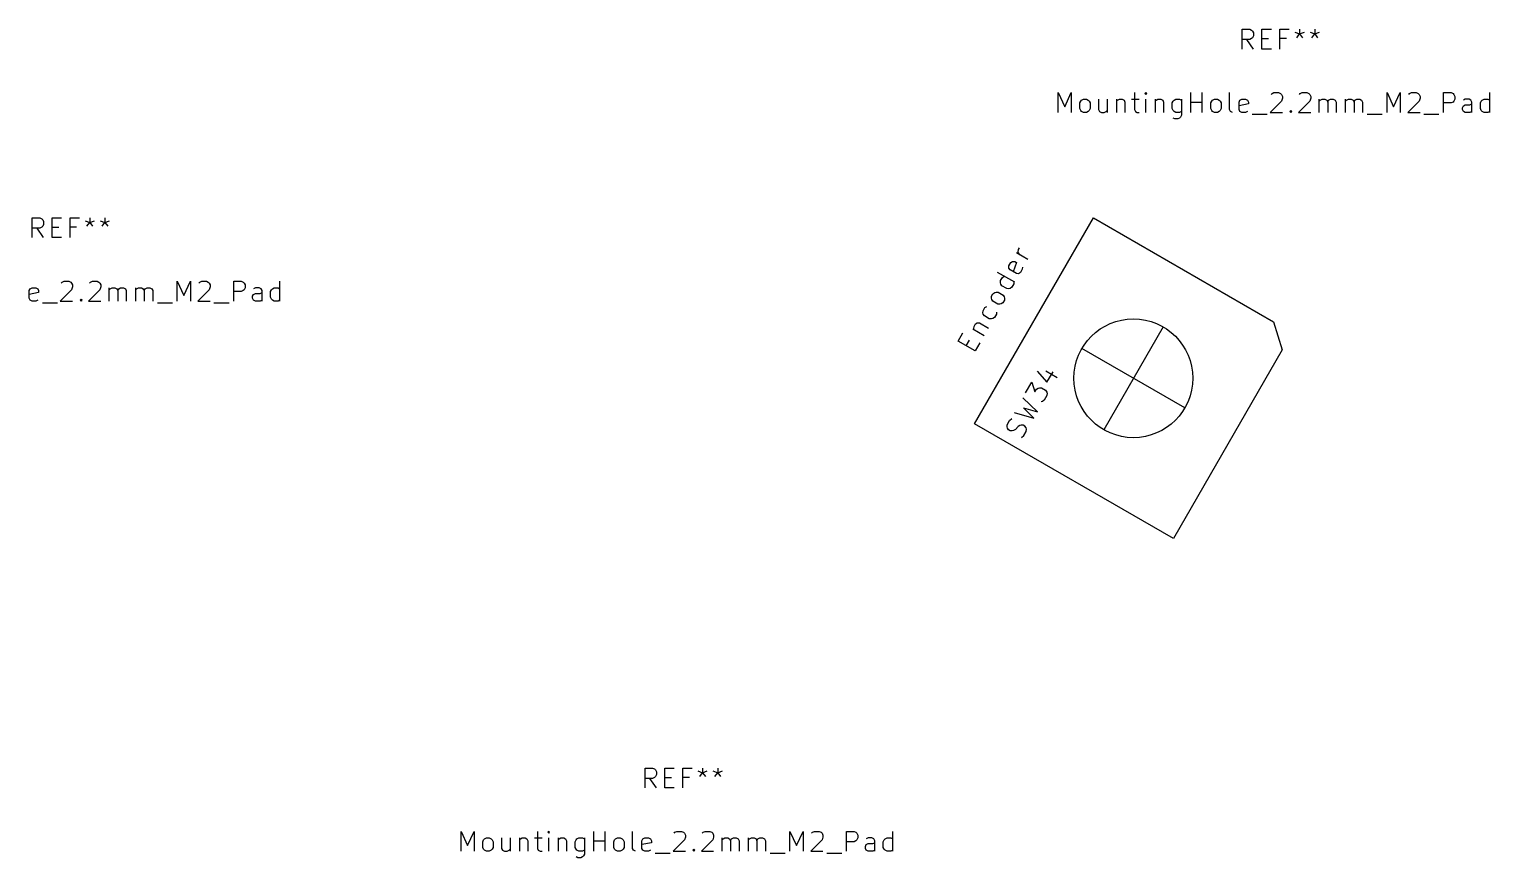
# Model space of a CAD drawing. Extents: x 45 to 343, y -144 to -45.
# Drawn here: x 269.7 to 343.5, y -144.5 to -102.6 of the extents above; entities that cross this region are included whole.
import ezdxf

# ---------------------------------------------------------------- set-up
doc = ezdxf.new("R2010")
doc.units = 0
doc.layers.add('BLACK', color=7, linetype='CONTINUOUS')

msp = doc.modelspace()

# ---------------------------------------------------------------- linework, layer by layer
at = {"layer": 'BLACK', "linetype": 'CONTINUOUS'}
for p, q in [((330.976, -103.64), (330.976, -102.64)), ((330.976, -102.64), (331.357, -102.64)), ((331.357, -103.164), (330.976, -103.164)), ((331.548, -103.64), (331.215, -103.164)), ((331.357, -102.64), (331.453, -102.688)), ((331.453, -103.116), (331.357, -103.164)), ((331.453, -102.688), (331.5, -102.735)), ((331.5, -103.068), (331.453, -103.116)), ((331.5, -102.735), (331.548, -102.83)), ((331.548, -102.973), (331.5, -103.068)), ((331.548, -102.83), (331.548, -102.973)), ((331.976, -103.64), (331.976, -102.64)), ((331.976, -102.64), (332.453, -102.64)), ((331.976, -103.116), (332.31, -103.116)), ((332.881, -103.64), (332.881, -102.64)), ((332.881, -102.64), (333.357, -102.64)), ((333.215, -103.116), (332.881, -103.116)), ((333.643, -102.783), (333.881, -102.878)), ((333.738, -103.068), (333.881, -102.878)), ((333.881, -102.64), (333.881, -102.878)), ((333.881, -102.878), (334.119, -102.783)), ((333.881, -102.878), (334.024, -103.068)), ((334.405, -102.783), (334.643, -102.878)), ((334.5, -103.068), (334.643, -102.878)), ((334.643, -102.64), (334.643, -102.878)), ((334.643, -102.878), (334.881, -102.783)), ((334.643, -102.878), (334.786, -103.068)), ((332.453, -103.64), (331.976, -103.64)), ((321.676, -106.84), (321.676, -105.84)), ((321.676, -105.84), (322.01, -106.554)), ((322.01, -106.554), (322.343, -105.84)), ((322.343, -105.84), (322.343, -106.84)), ((322.819, -106.268), (322.867, -106.221)), ((322.867, -106.221), (322.962, -106.173)), ((322.962, -106.173), (323.105, -106.173)), ((323.105, -106.173), (323.2, -106.221)), ((323.2, -106.221), (323.248, -106.268)), ((323.724, -106.173), (323.724, -106.697)), ((324.153, -106.173), (324.153, -106.84)), ((324.629, -106.173), (324.629, -106.84)), ((324.629, -106.268), (324.676, -106.221)), ((324.676, -106.221), (324.772, -106.173)), ((324.772, -106.173), (324.915, -106.173)), ((324.915, -106.173), (325.01, -106.221)), ((325.01, -106.221), (325.057, -106.316)), ((325.391, -106.173), (325.772, -106.173)), ((325.534, -105.84), (325.534, -106.697)), ((326.105, -105.84), (326.057, -105.887)), ((326.057, -105.887), (326.105, -105.935)), ((326.153, -105.887), (326.105, -105.84)), ((326.105, -105.84), (326.105, -105.935)), ((326.105, -105.935), (326.153, -105.887)), ((326.105, -106.84), (326.105, -106.173)), ((326.581, -106.173), (326.581, -106.84)), ((326.581, -106.268), (326.629, -106.221)), ((326.629, -106.221), (326.724, -106.173)), ((326.724, -106.173), (326.867, -106.173)), ((326.867, -106.173), (326.962, -106.221)), ((326.962, -106.221), (327.01, -106.316)), ((327.486, -106.268), (327.534, -106.221)), ((327.534, -106.221), (327.629, -106.173)), ((327.629, -106.173), (327.819, -106.173)), ((327.819, -106.173), (327.915, -106.221)), ((327.915, -106.173), (327.915, -106.983)), ((328.391, -106.84), (328.391, -105.84)), ((328.962, -106.84), (328.962, -105.84)), ((329.438, -106.268), (329.486, -106.221)), ((329.486, -106.221), (329.581, -106.173)), ((329.581, -106.173), (329.724, -106.173)), ((329.724, -106.173), (329.819, -106.221)), ((329.819, -106.221), (329.867, -106.268)), ((330.343, -106.697), (330.343, -105.84)), ((330.819, -106.316), (330.867, -106.221)), ((330.867, -106.221), (330.962, -106.173)), ((330.962, -106.173), (331.153, -106.173)), ((331.153, -106.173), (331.248, -106.221)), ((331.248, -106.221), (331.296, -106.316)), ((332.438, -105.935), (332.486, -105.887)), ((332.486, -105.887), (332.581, -105.84)), ((332.581, -105.84), (332.819, -105.84)), ((332.819, -105.84), (332.915, -105.887)), ((332.915, -105.887), (332.962, -105.935)), ((332.962, -105.935), (333.01, -106.03)), ((333.01, -106.126), (332.962, -106.268)), ((333.01, -106.03), (333.01, -106.126)), ((333.867, -105.935), (333.915, -105.887)), ((333.915, -105.887), (334.01, -105.84)), ((334.01, -105.84), (334.248, -105.84)), ((334.248, -105.84), (334.343, -105.887)), ((334.343, -105.887), (334.391, -105.935)), ((334.391, -105.935), (334.438, -106.03)), ((334.438, -106.126), (334.391, -106.268)), ((334.438, -106.03), (334.438, -106.126)), ((334.867, -106.84), (334.867, -106.173)), ((334.867, -106.268), (334.915, -106.221)), ((334.915, -106.221), (335.01, -106.173)), ((335.01, -106.173), (335.153, -106.173)), ((335.153, -106.173), (335.248, -106.221)), ((335.248, -106.221), (335.296, -106.316)), ((335.296, -106.316), (335.343, -106.221)), ((335.343, -106.221), (335.438, -106.173)), ((335.438, -106.173), (335.581, -106.173)), ((335.581, -106.173), (335.676, -106.221)), ((335.676, -106.221), (335.724, -106.316)), ((336.2, -106.84), (336.2, -106.173)), ((336.2, -106.268), (336.248, -106.221)), ((336.248, -106.221), (336.343, -106.173)), ((336.343, -106.173), (336.486, -106.173)), ((336.486, -106.173), (336.581, -106.221)), ((336.581, -106.221), (336.629, -106.316)), ((336.629, -106.316), (336.676, -106.221)), ((336.676, -106.221), (336.772, -106.173)), ((336.772, -106.173), (336.915, -106.173)), ((336.915, -106.173), (337.01, -106.221)), ((337.01, -106.221), (337.057, -106.316)), ((338.296, -106.84), (338.296, -105.84)), ((338.296, -105.84), (338.629, -106.554)), ((338.629, -106.554), (338.962, -105.84)), ((338.962, -105.84), (338.962, -106.84)), ((339.391, -105.935), (339.438, -105.887)), ((339.438, -105.887), (339.534, -105.84)), ((339.534, -105.84), (339.772, -105.84)), ((339.772, -105.84), (339.867, -105.887)), ((339.867, -105.887), (339.915, -105.935)), ((339.915, -105.935), (339.962, -106.03)), ((339.962, -106.126), (339.915, -106.268)), ((339.962, -106.03), (339.962, -106.126)), ((341.153, -106.84), (341.153, -105.84)), ((341.153, -105.84), (341.534, -105.84)), ((341.534, -105.84), (341.629, -105.887)), ((341.629, -105.887), (341.676, -105.935)), ((341.676, -105.935), (341.724, -106.03)), ((341.724, -106.173), (341.676, -106.268)), ((341.724, -106.03), (341.724, -106.173)), ((342.248, -106.173), (342.153, -106.221)), ((342.438, -106.173), (342.248, -106.173)), ((342.534, -106.221), (342.438, -106.173)), ((342.581, -106.316), (342.534, -106.221)), ((343.057, -106.268), (343.105, -106.221)), ((343.105, -106.221), (343.2, -106.173)), ((343.2, -106.173), (343.391, -106.173)), ((343.391, -106.173), (343.486, -106.221)), ((343.486, -106.84), (343.486, -105.84)), ((322.772, -106.364), (322.819, -106.268)), ((322.772, -106.649), (322.772, -106.364)), ((322.819, -106.745), (322.772, -106.649)), ((322.867, -106.792), (322.819, -106.745)), ((322.962, -106.84), (322.867, -106.792)), ((323.105, -106.84), (322.962, -106.84)), ((323.2, -106.792), (323.105, -106.84)), ((323.248, -106.745), (323.2, -106.792)), ((323.248, -106.268), (323.296, -106.364)), ((323.296, -106.649), (323.248, -106.745)), ((323.296, -106.364), (323.296, -106.649)), ((323.724, -106.697), (323.772, -106.792)), ((323.772, -106.792), (323.867, -106.84)), ((323.867, -106.84), (324.01, -106.84)), ((324.01, -106.84), (324.105, -106.792)), ((324.105, -106.792), (324.153, -106.745)), ((325.057, -106.316), (325.057, -106.84)), ((325.534, -106.697), (325.581, -106.792)), ((325.581, -106.792), (325.676, -106.84)), ((325.676, -106.84), (325.772, -106.84)), ((327.01, -106.316), (327.01, -106.84)), ((327.438, -106.364), (327.486, -106.268)), ((327.438, -106.649), (327.438, -106.364)), ((327.486, -106.745), (327.438, -106.649)), ((327.534, -106.792), (327.486, -106.745)), ((327.629, -106.84), (327.534, -106.792)), ((327.819, -106.84), (327.629, -106.84)), ((327.915, -106.792), (327.819, -106.84)), ((327.915, -106.983), (327.867, -107.078)), ((328.391, -106.316), (328.962, -106.316)), ((329.391, -106.364), (329.438, -106.268)), ((329.391, -106.649), (329.391, -106.364)), ((329.438, -106.745), (329.391, -106.649)), ((329.486, -106.792), (329.438, -106.745)), ((329.581, -106.84), (329.486, -106.792)), ((329.724, -106.84), (329.581, -106.84)), ((329.819, -106.792), (329.724, -106.84)), ((329.867, -106.745), (329.819, -106.792)), ((329.867, -106.268), (329.915, -106.364)), ((329.915, -106.649), (329.867, -106.745)), ((329.915, -106.364), (329.915, -106.649)), ((330.391, -106.792), (330.343, -106.697)), ((330.486, -106.84), (330.391, -106.792)), ((330.819, -106.697), (330.819, -106.316)), ((331.296, -106.411), (330.819, -106.507)), ((330.867, -106.792), (330.819, -106.697)), ((330.962, -106.84), (330.867, -106.792)), ((331.153, -106.84), (330.962, -106.84)), ((331.248, -106.792), (331.153, -106.84)), ((331.296, -106.316), (331.296, -106.411)), ((331.486, -106.935), (332.248, -106.935)), ((332.962, -106.268), (332.391, -106.84)), ((332.391, -106.84), (333.01, -106.84)), ((333.391, -106.792), (333.438, -106.745)), ((333.438, -106.84), (333.391, -106.792)), ((333.438, -106.745), (333.486, -106.792)), ((333.438, -106.745), (333.438, -106.84)), ((333.486, -106.792), (333.438, -106.84)), ((334.391, -106.268), (333.819, -106.84)), ((333.819, -106.84), (334.438, -106.84)), ((335.296, -106.316), (335.296, -106.84)), ((335.724, -106.316), (335.724, -106.84)), ((336.629, -106.316), (336.629, -106.84)), ((337.057, -106.316), (337.057, -106.84)), ((337.296, -106.935), (338.057, -106.935)), ((339.915, -106.268), (339.343, -106.84)), ((339.343, -106.84), (339.962, -106.84)), ((340.153, -106.935), (340.915, -106.935)), ((341.534, -106.364), (341.153, -106.364)), ((341.629, -106.316), (341.534, -106.364)), ((341.676, -106.268), (341.629, -106.316)), ((342.105, -106.602), (342.153, -106.507)), ((342.105, -106.697), (342.105, -106.602)), ((342.153, -106.792), (342.105, -106.697)), ((342.153, -106.507), (342.248, -106.459)), ((342.248, -106.84), (342.153, -106.792)), ((342.248, -106.459), (342.486, -106.459)), ((342.486, -106.84), (342.248, -106.84)), ((342.486, -106.459), (342.581, -106.411)), ((342.581, -106.792), (342.486, -106.84)), ((342.581, -106.84), (342.581, -106.316)), ((343.01, -106.364), (343.057, -106.268)), ((343.01, -106.649), (343.01, -106.364)), ((343.057, -106.745), (343.01, -106.649)), ((343.105, -106.792), (343.057, -106.745)), ((343.2, -106.84), (343.105, -106.792)), ((343.391, -106.84), (343.2, -106.84)), ((343.486, -106.792), (343.391, -106.84)), ((327.581, -107.173), (327.486, -107.126)), ((327.724, -107.173), (327.581, -107.173)), ((327.819, -107.126), (327.724, -107.173)), ((327.867, -107.078), (327.819, -107.126)), ((269.858, -113.165), (269.858, -112.165)), ((269.858, -112.165), (270.239, -112.165)), ((270.239, -112.689), (269.858, -112.689)), ((270.429, -113.165), (270.096, -112.689)), ((270.239, -112.165), (270.334, -112.212)), ((270.334, -112.641), (270.239, -112.689)), ((270.334, -112.212), (270.382, -112.26)), ((270.382, -112.593), (270.334, -112.641)), ((270.382, -112.26), (270.429, -112.355)), ((270.429, -112.498), (270.382, -112.593)), ((270.429, -112.355), (270.429, -112.498)), ((270.858, -113.165), (270.858, -112.165)), ((270.858, -112.165), (271.334, -112.165)), ((270.858, -112.641), (271.191, -112.641)), ((271.762, -113.165), (271.762, -112.165)), ((271.762, -112.165), (272.239, -112.165)), ((272.096, -112.641), (271.762, -112.641)), ((272.524, -112.308), (272.762, -112.403)), ((272.62, -112.593), (272.762, -112.403)), ((272.762, -112.165), (272.762, -112.403)), ((272.762, -112.403), (273.001, -112.308)), ((272.762, -112.403), (272.905, -112.593)), ((273.286, -112.308), (273.524, -112.403)), ((273.382, -112.593), (273.524, -112.403)), ((273.524, -112.165), (273.524, -112.403)), ((273.524, -112.403), (273.762, -112.308)), ((273.524, -112.403), (273.667, -112.593)), ((317.458, -122.561), (323.458, -112.169)), ((323.458, -112.169), (332.552, -117.419)), ((271.334, -113.165), (270.858, -113.165)), ((320.155, -114.266), (319.577, -113.933)), ((319.666, -113.874), (319.673, -113.768)), ((319.684, -113.939), (319.666, -113.874)), ((319.673, -113.768), (319.72, -113.685)), ((319.742, -114.028), (319.684, -113.939)), ((319.488, -115.421), (318.622, -114.921)), ((319.19, -114.699), (319.197, -114.593)), ((319.249, -114.788), (319.19, -114.699)), ((319.197, -114.593), (319.292, -114.428)), ((319.579, -114.978), (319.249, -114.788)), ((319.292, -114.428), (319.381, -114.369)), ((319.381, -114.369), (319.487, -114.375)), ((319.569, -114.423), (319.414, -114.883)), ((319.487, -114.375), (319.569, -114.423)), ((319.685, -114.985), (319.579, -114.978)), ((319.774, -114.926), (319.685, -114.985)), ((319.869, -114.761), (319.774, -114.926)), ((319.875, -114.655), (319.869, -114.761)), ((269.701, -115.841), (269.748, -115.746)), ((269.701, -116.222), (269.701, -115.841)), ((269.748, -115.746), (269.843, -115.698)), ((269.843, -115.698), (270.034, -115.698)), ((270.034, -115.698), (270.129, -115.746)), ((270.129, -115.746), (270.177, -115.841)), ((270.177, -115.841), (270.177, -115.936)), ((271.843, -115.793), (271.272, -116.365)), ((271.32, -115.46), (271.367, -115.412)), ((271.367, -115.412), (271.462, -115.365)), ((271.462, -115.365), (271.701, -115.365)), ((271.701, -115.365), (271.796, -115.412)), ((271.796, -115.412), (271.843, -115.46)), ((271.843, -115.46), (271.891, -115.555)), ((271.891, -115.651), (271.843, -115.793)), ((271.891, -115.555), (271.891, -115.651)), ((273.272, -115.793), (272.701, -116.365)), ((272.748, -115.46), (272.796, -115.412)), ((272.796, -115.412), (272.891, -115.365)), ((272.891, -115.365), (273.129, -115.365)), ((273.129, -115.365), (273.224, -115.412)), ((273.224, -115.412), (273.272, -115.46)), ((273.272, -115.46), (273.32, -115.555)), ((273.32, -115.651), (273.272, -115.793)), ((273.32, -115.555), (273.32, -115.651)), ((273.748, -116.365), (273.748, -115.698)), ((273.748, -115.793), (273.796, -115.746)), ((273.796, -115.746), (273.891, -115.698)), ((273.891, -115.698), (274.034, -115.698)), ((274.034, -115.698), (274.129, -115.746)), ((274.129, -115.746), (274.177, -115.841)), ((274.177, -115.841), (274.224, -115.746)), ((274.177, -115.841), (274.177, -116.365)), ((274.224, -115.746), (274.32, -115.698)), ((274.32, -115.698), (274.462, -115.698)), ((274.462, -115.698), (274.558, -115.746)), ((274.558, -115.746), (274.605, -115.841)), ((274.605, -115.841), (274.605, -116.365)), ((275.082, -116.365), (275.082, -115.698)), ((275.082, -115.793), (275.129, -115.746)), ((275.129, -115.746), (275.224, -115.698)), ((275.224, -115.698), (275.367, -115.698)), ((275.367, -115.698), (275.462, -115.746)), ((275.462, -115.746), (275.51, -115.841)), ((275.51, -115.841), (275.558, -115.746)), ((275.51, -115.841), (275.51, -116.365)), ((275.558, -115.746), (275.653, -115.698)), ((275.653, -115.698), (275.796, -115.698)), ((275.796, -115.698), (275.891, -115.746)), ((275.891, -115.746), (275.939, -115.841)), ((275.939, -115.841), (275.939, -116.365)), ((277.177, -116.365), (277.177, -115.365)), ((277.177, -115.365), (277.51, -116.079)), ((277.51, -116.079), (277.843, -115.365)), ((277.843, -115.365), (277.843, -116.365)), ((278.796, -115.793), (278.224, -116.365)), ((278.272, -115.46), (278.32, -115.412)), ((278.32, -115.412), (278.415, -115.365)), ((278.415, -115.365), (278.653, -115.365)), ((278.653, -115.365), (278.748, -115.412)), ((278.748, -115.412), (278.796, -115.46)), ((278.796, -115.46), (278.843, -115.555)), ((278.843, -115.651), (278.796, -115.793)), ((278.843, -115.555), (278.843, -115.651)), ((280.034, -116.365), (280.034, -115.365)), ((280.034, -115.365), (280.415, -115.365)), ((280.415, -115.365), (280.51, -115.412)), ((280.51, -115.841), (280.415, -115.889)), ((280.51, -115.412), (280.558, -115.46)), ((280.558, -115.793), (280.51, -115.841)), ((280.558, -115.46), (280.605, -115.555)), ((280.605, -115.698), (280.558, -115.793)), ((280.605, -115.555), (280.605, -115.698)), ((281.129, -115.698), (281.034, -115.746)), ((281.32, -115.698), (281.129, -115.698)), ((281.415, -115.746), (281.32, -115.698)), ((281.462, -115.841), (281.415, -115.746)), ((281.462, -116.365), (281.462, -115.841)), ((281.891, -115.889), (281.939, -115.793)), ((281.939, -115.793), (281.986, -115.746)), ((281.986, -115.746), (282.082, -115.698)), ((282.082, -115.698), (282.272, -115.698)), ((282.272, -115.698), (282.367, -115.746)), ((282.367, -116.365), (282.367, -115.365)), ((318.762, -115.441), (318.768, -115.335)), ((318.779, -115.506), (318.762, -115.441)), ((318.768, -115.335), (318.863, -115.17)), ((318.838, -115.595), (318.779, -115.506)), ((319.085, -115.738), (318.838, -115.595)), ((318.863, -115.17), (318.952, -115.111)), ((319.191, -115.744), (319.085, -115.738)), ((319.256, -115.727), (319.191, -115.744)), ((319.345, -115.668), (319.256, -115.727)), ((319.441, -115.503), (319.345, -115.668)), ((319.447, -115.397), (319.441, -115.503)), ((270.177, -115.936), (269.701, -116.032)), ((269.748, -116.317), (269.701, -116.222)), ((269.843, -116.365), (269.748, -116.317)), ((270.034, -116.365), (269.843, -116.365)), ((270.129, -116.317), (270.034, -116.365)), ((270.367, -116.46), (271.129, -116.46)), ((271.272, -116.365), (271.891, -116.365)), ((272.272, -116.317), (272.32, -116.27)), ((272.32, -116.365), (272.272, -116.317)), ((272.32, -116.27), (272.367, -116.317)), ((272.32, -116.27), (272.32, -116.365)), ((272.367, -116.317), (272.32, -116.365)), ((272.701, -116.365), (273.32, -116.365)), ((276.177, -116.46), (276.939, -116.46)), ((278.224, -116.365), (278.843, -116.365)), ((279.034, -116.46), (279.796, -116.46)), ((280.415, -115.889), (280.034, -115.889)), ((280.986, -116.127), (281.034, -116.032)), ((280.986, -116.222), (280.986, -116.127)), ((281.034, -116.317), (280.986, -116.222)), ((281.034, -116.032), (281.129, -115.984)), ((281.129, -116.365), (281.034, -116.317)), ((281.129, -115.984), (281.367, -115.984)), ((281.367, -116.365), (281.129, -116.365)), ((281.367, -115.984), (281.462, -115.936)), ((281.462, -116.317), (281.367, -116.365)), ((281.891, -116.174), (281.891, -115.889)), ((281.939, -116.27), (281.891, -116.174)), ((281.986, -116.317), (281.939, -116.27)), ((282.082, -116.365), (281.986, -116.317)), ((282.272, -116.365), (282.082, -116.365)), ((282.367, -116.317), (282.272, -116.365)), ((318.309, -116.225), (318.316, -116.118)), ((318.327, -116.29), (318.309, -116.225)), ((318.316, -116.118), (318.387, -115.995)), ((318.385, -116.379), (318.327, -116.29)), ((318.633, -116.522), (318.385, -116.379)), ((318.387, -115.995), (318.476, -115.936)), ((318.476, -115.936), (318.541, -115.919)), ((318.541, -115.919), (318.647, -115.925)), ((318.739, -116.528), (318.633, -116.522)), ((318.647, -115.925), (318.895, -116.068)), ((318.804, -116.51), (318.739, -116.528)), ((318.893, -116.452), (318.804, -116.51)), ((318.964, -116.328), (318.893, -116.452)), ((318.895, -116.068), (318.953, -116.157)), ((318.953, -116.157), (318.971, -116.222)), ((318.971, -116.222), (318.964, -116.328)), ((317.881, -116.967), (317.887, -116.861)), ((317.898, -117.032), (317.881, -116.967)), ((317.887, -116.861), (317.982, -116.696)), ((317.957, -117.121), (317.898, -117.032)), ((318.204, -117.264), (317.957, -117.121)), ((317.982, -116.696), (318.071, -116.637)), ((318.31, -117.27), (318.204, -117.264)), ((318.375, -117.253), (318.31, -117.27)), ((318.464, -117.194), (318.375, -117.253)), ((318.56, -117.029), (318.464, -117.194)), ((318.566, -116.923), (318.56, -117.029)), ((316.622, -118.385), (316.86, -117.973)), ((317.363, -117.768), (317.941, -118.101)), ((317.428, -117.751), (317.435, -117.644)), ((317.446, -117.816), (317.428, -117.751)), ((317.435, -117.644), (317.506, -117.521)), ((317.506, -117.521), (317.595, -117.462)), ((317.595, -117.462), (317.701, -117.468)), ((317.701, -117.468), (318.155, -117.73)), ((326.981, -117.667), (323.981, -122.863)), ((332.552, -117.419), (333.004, -118.835)), ((317.488, -118.885), (316.622, -118.385)), ((317.035, -118.623), (317.201, -118.334)), ((317.726, -118.473), (317.488, -118.885)), ((328.079, -121.765), (322.883, -118.765)), ((333.004, -118.835), (327.504, -128.361)), ((320.613, -119.906), (321.112, -120.47)), ((321.062, -119.891), (321.639, -120.224)), ((321.112, -120.47), (321.422, -119.934)), ((320.035, -121.002), (320.345, -120.466)), ((320.345, -120.466), (320.508, -120.945)), ((320.508, -120.945), (320.579, -120.822)), ((320.579, -120.822), (320.668, -120.763)), ((320.668, -120.763), (320.733, -120.746)), ((320.733, -120.746), (320.84, -120.752)), ((320.84, -120.752), (321.046, -120.871)), ((321.046, -120.871), (321.104, -120.96)), ((321.104, -120.96), (321.122, -121.025)), ((320.639, -121.956), (319.892, -121.25)), ((320.884, -121.437), (320.819, -121.455)), ((320.973, -121.379), (320.884, -121.437)), ((321.115, -121.131), (320.973, -121.379)), ((321.122, -121.025), (321.115, -121.131)), ((319.107, -122.611), (319.226, -122.405)), ((319.226, -122.405), (319.338, -122.305)), ((319.464, -121.992), (320.449, -122.286)), ((320.449, -122.286), (319.925, -121.764)), ((319.925, -121.764), (320.639, -121.956)), ((327.504, -128.361), (317.458, -122.561)), ((319.1, -122.717), (319.107, -122.611)), ((319.118, -122.782), (319.1, -122.717)), ((319.176, -122.871), (319.118, -122.782)), ((319.259, -122.919), (319.176, -122.871)), ((319.365, -122.925), (319.259, -122.919)), ((319.43, -122.907), (319.365, -122.925)), ((319.519, -122.849), (319.43, -122.907)), ((319.655, -122.708), (319.519, -122.849)), ((319.744, -122.649), (319.655, -122.708)), ((319.809, -122.632), (319.744, -122.649)), ((319.916, -122.638), (319.809, -122.632)), ((319.836, -123.252), (319.949, -123.152)), ((319.998, -122.686), (319.916, -122.638)), ((319.949, -123.152), (320.068, -122.946)), ((320.057, -122.774), (319.998, -122.686)), ((320.074, -122.839), (320.057, -122.774)), ((320.068, -122.946), (320.074, -122.839)), ((300.814, -140.946), (300.814, -139.946)), ((300.814, -139.946), (301.195, -139.946)), ((301.195, -139.946), (301.29, -139.994)), ((301.29, -139.994), (301.338, -140.041)), ((301.338, -140.041), (301.385, -140.137)), ((301.385, -140.137), (301.385, -140.279)), ((301.814, -140.946), (301.814, -139.946)), ((301.814, -139.946), (302.29, -139.946)), ((302.719, -140.946), (302.719, -139.946)), ((302.719, -139.946), (303.195, -139.946)), ((303.481, -140.089), (303.719, -140.184)), ((303.576, -140.375), (303.719, -140.184)), ((303.719, -139.946), (303.719, -140.184)), ((303.719, -140.184), (303.957, -140.089)), ((303.719, -140.184), (303.862, -140.375)), ((304.243, -140.089), (304.481, -140.184)), ((304.338, -140.375), (304.481, -140.184)), ((304.481, -139.946), (304.481, -140.184)), ((304.481, -140.184), (304.719, -140.089)), ((304.481, -140.184), (304.624, -140.375)), ((301.195, -140.47), (300.814, -140.47)), ((301.385, -140.946), (301.052, -140.47)), ((301.29, -140.422), (301.195, -140.47)), ((301.338, -140.375), (301.29, -140.422)), ((301.385, -140.279), (301.338, -140.375)), ((301.814, -140.422), (302.147, -140.422)), ((303.052, -140.422), (302.719, -140.422)), ((302.29, -140.946), (301.814, -140.946)), ((291.514, -144.146), (291.514, -143.146)), ((291.514, -143.146), (291.847, -143.86)), ((291.847, -143.86), (292.181, -143.146)), ((292.181, -143.146), (292.181, -144.146)), ((292.609, -143.67), (292.657, -143.575)), ((292.609, -143.956), (292.609, -143.67)), ((292.657, -143.575), (292.704, -143.527)), ((292.704, -143.527), (292.8, -143.479)), ((292.8, -143.479), (292.943, -143.479)), ((292.943, -143.479), (293.038, -143.527)), ((293.038, -143.527), (293.085, -143.575)), ((293.085, -143.575), (293.133, -143.67)), ((293.133, -143.67), (293.133, -143.956)), ((293.562, -143.479), (293.562, -144.003)), ((293.99, -143.479), (293.99, -144.146)), ((294.466, -143.479), (294.466, -144.146)), ((294.466, -143.575), (294.514, -143.527)), ((294.514, -143.527), (294.609, -143.479)), ((294.609, -143.479), (294.752, -143.479)), ((294.752, -143.479), (294.847, -143.527)), ((294.847, -143.527), (294.895, -143.622)), ((294.895, -143.622), (294.895, -144.146)), ((295.228, -143.479), (295.609, -143.479)), ((295.371, -143.146), (295.371, -144.003)), ((295.943, -143.146), (295.895, -143.194)), ((295.895, -143.194), (295.943, -143.241)), ((295.99, -143.194), (295.943, -143.146)), ((295.943, -143.146), (295.943, -143.241)), ((295.943, -143.241), (295.99, -143.194)), ((295.943, -144.146), (295.943, -143.479)), ((296.419, -143.479), (296.419, -144.146)), ((296.419, -143.575), (296.466, -143.527)), ((296.466, -143.527), (296.562, -143.479)), ((296.562, -143.479), (296.704, -143.479)), ((296.704, -143.479), (296.8, -143.527)), ((296.8, -143.527), (296.847, -143.622)), ((296.847, -143.622), (296.847, -144.146)), ((297.276, -143.67), (297.324, -143.575)), ((297.276, -143.956), (297.276, -143.67)), ((297.324, -143.575), (297.371, -143.527)), ((297.371, -143.527), (297.466, -143.479)), ((297.466, -143.479), (297.657, -143.479)), ((297.657, -143.479), (297.752, -143.527)), ((297.752, -143.479), (297.752, -144.289)), ((298.228, -144.146), (298.228, -143.146)), ((298.228, -143.622), (298.8, -143.622)), ((298.8, -144.146), (298.8, -143.146)), ((299.228, -143.67), (299.276, -143.575)), ((299.228, -143.956), (299.228, -143.67)), ((299.276, -143.575), (299.324, -143.527)), ((299.324, -143.527), (299.419, -143.479)), ((299.419, -143.479), (299.562, -143.479)), ((299.562, -143.479), (299.657, -143.527)), ((299.657, -143.527), (299.704, -143.575)), ((299.704, -143.575), (299.752, -143.67)), ((299.752, -143.67), (299.752, -143.956)), ((300.181, -144.003), (300.181, -143.146)), ((300.657, -143.622), (300.704, -143.527)), ((300.657, -144.003), (300.657, -143.622)), ((301.133, -143.718), (300.657, -143.813)), ((300.704, -143.527), (300.8, -143.479)), ((300.8, -143.479), (300.99, -143.479)), ((300.99, -143.479), (301.085, -143.527)), ((301.085, -143.527), (301.133, -143.622)), ((301.133, -143.622), (301.133, -143.718)), ((302.8, -143.575), (302.228, -144.146)), ((302.276, -143.241), (302.324, -143.194)), ((302.324, -143.194), (302.419, -143.146)), ((302.419, -143.146), (302.657, -143.146)), ((302.657, -143.146), (302.752, -143.194)), ((302.752, -143.194), (302.8, -143.241)), ((302.8, -143.241), (302.847, -143.337)), ((302.847, -143.432), (302.8, -143.575)), ((302.847, -143.337), (302.847, -143.432)), ((304.228, -143.575), (303.657, -144.146)), ((303.704, -143.241), (303.752, -143.194)), ((303.752, -143.194), (303.847, -143.146)), ((303.847, -143.146), (304.085, -143.146)), ((304.085, -143.146), (304.181, -143.194)), ((304.181, -143.194), (304.228, -143.241)), ((304.228, -143.241), (304.276, -143.337)), ((304.276, -143.432), (304.228, -143.575)), ((304.276, -143.337), (304.276, -143.432)), ((304.704, -144.146), (304.704, -143.479)), ((304.704, -143.575), (304.752, -143.527)), ((304.752, -143.527), (304.847, -143.479)), ((304.847, -143.479), (304.99, -143.479)), ((304.99, -143.479), (305.085, -143.527)), ((305.085, -143.527), (305.133, -143.622)), ((305.133, -143.622), (305.181, -143.527)), ((305.133, -143.622), (305.133, -144.146)), ((305.181, -143.527), (305.276, -143.479)), ((305.276, -143.479), (305.419, -143.479)), ((305.419, -143.479), (305.514, -143.527)), ((305.514, -143.527), (305.562, -143.622)), ((305.562, -143.622), (305.562, -144.146)), ((306.038, -144.146), (306.038, -143.479)), ((306.038, -143.575), (306.085, -143.527)), ((306.085, -143.527), (306.181, -143.479)), ((306.181, -143.479), (306.324, -143.479)), ((306.324, -143.479), (306.419, -143.527)), ((306.419, -143.527), (306.466, -143.622)), ((306.466, -143.622), (306.514, -143.527)), ((306.466, -143.622), (306.466, -144.146)), ((306.514, -143.527), (306.609, -143.479)), ((306.609, -143.479), (306.752, -143.479)), ((306.752, -143.479), (306.847, -143.527)), ((306.847, -143.527), (306.895, -143.622)), ((306.895, -143.622), (306.895, -144.146)), ((308.133, -144.146), (308.133, -143.146)), ((308.133, -143.146), (308.466, -143.86)), ((308.466, -143.86), (308.8, -143.146)), ((308.8, -143.146), (308.8, -144.146)), ((309.752, -143.575), (309.181, -144.146)), ((309.228, -143.241), (309.276, -143.194)), ((309.276, -143.194), (309.371, -143.146)), ((309.371, -143.146), (309.609, -143.146)), ((309.609, -143.146), (309.704, -143.194)), ((309.704, -143.194), (309.752, -143.241)), ((309.752, -143.241), (309.8, -143.337)), ((309.8, -143.432), (309.752, -143.575)), ((309.8, -143.337), (309.8, -143.432)), ((310.99, -144.146), (310.99, -143.146)), ((310.99, -143.146), (311.371, -143.146)), ((311.371, -143.67), (310.99, -143.67)), ((311.371, -143.146), (311.466, -143.194)), ((311.466, -143.622), (311.371, -143.67)), ((311.466, -143.194), (311.514, -143.241)), ((311.514, -143.575), (311.466, -143.622)), ((311.514, -143.241), (311.562, -143.337)), ((311.562, -143.479), (311.514, -143.575)), ((311.562, -143.337), (311.562, -143.479)), ((311.943, -143.908), (311.99, -143.813)), ((312.085, -143.479), (311.99, -143.527)), ((311.99, -143.813), (312.085, -143.765)), ((312.276, -143.479), (312.085, -143.479)), ((312.085, -143.765), (312.324, -143.765)), ((312.371, -143.527), (312.276, -143.479)), ((312.324, -143.765), (312.419, -143.718)), ((312.419, -143.622), (312.371, -143.527)), ((312.419, -144.146), (312.419, -143.622)), ((312.847, -143.67), (312.895, -143.575)), ((312.847, -143.956), (312.847, -143.67)), ((312.895, -143.575), (312.943, -143.527)), ((312.943, -143.527), (313.038, -143.479)), ((313.038, -143.479), (313.228, -143.479)), ((313.228, -143.479), (313.324, -143.527)), ((313.324, -144.146), (313.324, -143.146)), ((292.657, -144.051), (292.609, -143.956)), ((292.704, -144.099), (292.657, -144.051)), ((292.8, -144.146), (292.704, -144.099)), ((292.943, -144.146), (292.8, -144.146)), ((293.038, -144.099), (292.943, -144.146)), ((293.085, -144.051), (293.038, -144.099)), ((293.133, -143.956), (293.085, -144.051)), ((293.562, -144.003), (293.609, -144.099)), ((293.609, -144.099), (293.704, -144.146)), ((293.704, -144.146), (293.847, -144.146)), ((293.847, -144.146), (293.943, -144.099)), ((293.943, -144.099), (293.99, -144.051)), ((295.371, -144.003), (295.419, -144.099)), ((295.419, -144.099), (295.514, -144.146)), ((295.514, -144.146), (295.609, -144.146)), ((297.324, -144.051), (297.276, -143.956)), ((297.371, -144.099), (297.324, -144.051)), ((297.419, -144.479), (297.324, -144.432)), ((297.466, -144.146), (297.371, -144.099)), ((297.562, -144.479), (297.419, -144.479)), ((297.657, -144.146), (297.466, -144.146)), ((297.657, -144.432), (297.562, -144.479)), ((297.752, -144.099), (297.657, -144.146)), ((297.704, -144.384), (297.657, -144.432)), ((297.752, -144.289), (297.704, -144.384)), ((299.276, -144.051), (299.228, -143.956)), ((299.324, -144.099), (299.276, -144.051)), ((299.419, -144.146), (299.324, -144.099)), ((299.562, -144.146), (299.419, -144.146)), ((299.657, -144.099), (299.562, -144.146)), ((299.704, -144.051), (299.657, -144.099)), ((299.752, -143.956), (299.704, -144.051)), ((300.228, -144.099), (300.181, -144.003)), ((300.324, -144.146), (300.228, -144.099)), ((300.704, -144.099), (300.657, -144.003)), ((300.8, -144.146), (300.704, -144.099)), ((300.99, -144.146), (300.8, -144.146)), ((301.085, -144.099), (300.99, -144.146)), ((301.324, -144.241), (302.085, -144.241)), ((302.228, -144.146), (302.847, -144.146)), ((303.228, -144.099), (303.276, -144.051)), ((303.276, -144.146), (303.228, -144.099)), ((303.276, -144.051), (303.324, -144.099)), ((303.276, -144.051), (303.276, -144.146)), ((303.324, -144.099), (303.276, -144.146)), ((303.657, -144.146), (304.276, -144.146)), ((307.133, -144.241), (307.895, -144.241)), ((309.181, -144.146), (309.8, -144.146)), ((309.99, -144.241), (310.752, -144.241)), ((311.943, -144.003), (311.943, -143.908)), ((311.99, -144.099), (311.943, -144.003)), ((312.085, -144.146), (311.99, -144.099)), ((312.324, -144.146), (312.085, -144.146)), ((312.419, -144.099), (312.324, -144.146)), ((312.895, -144.051), (312.847, -143.956)), ((312.943, -144.099), (312.895, -144.051)), ((313.038, -144.146), (312.943, -144.099)), ((313.228, -144.146), (313.038, -144.146)), ((313.324, -144.099), (313.228, -144.146))]:
    msp.add_line(p, q, dxfattribs=at)
at = {"layer": 'BLACK'}
msp.add_circle((325.481, -120.265), 3, dxfattribs=at)

doc.saveas('drawing.dxf')
